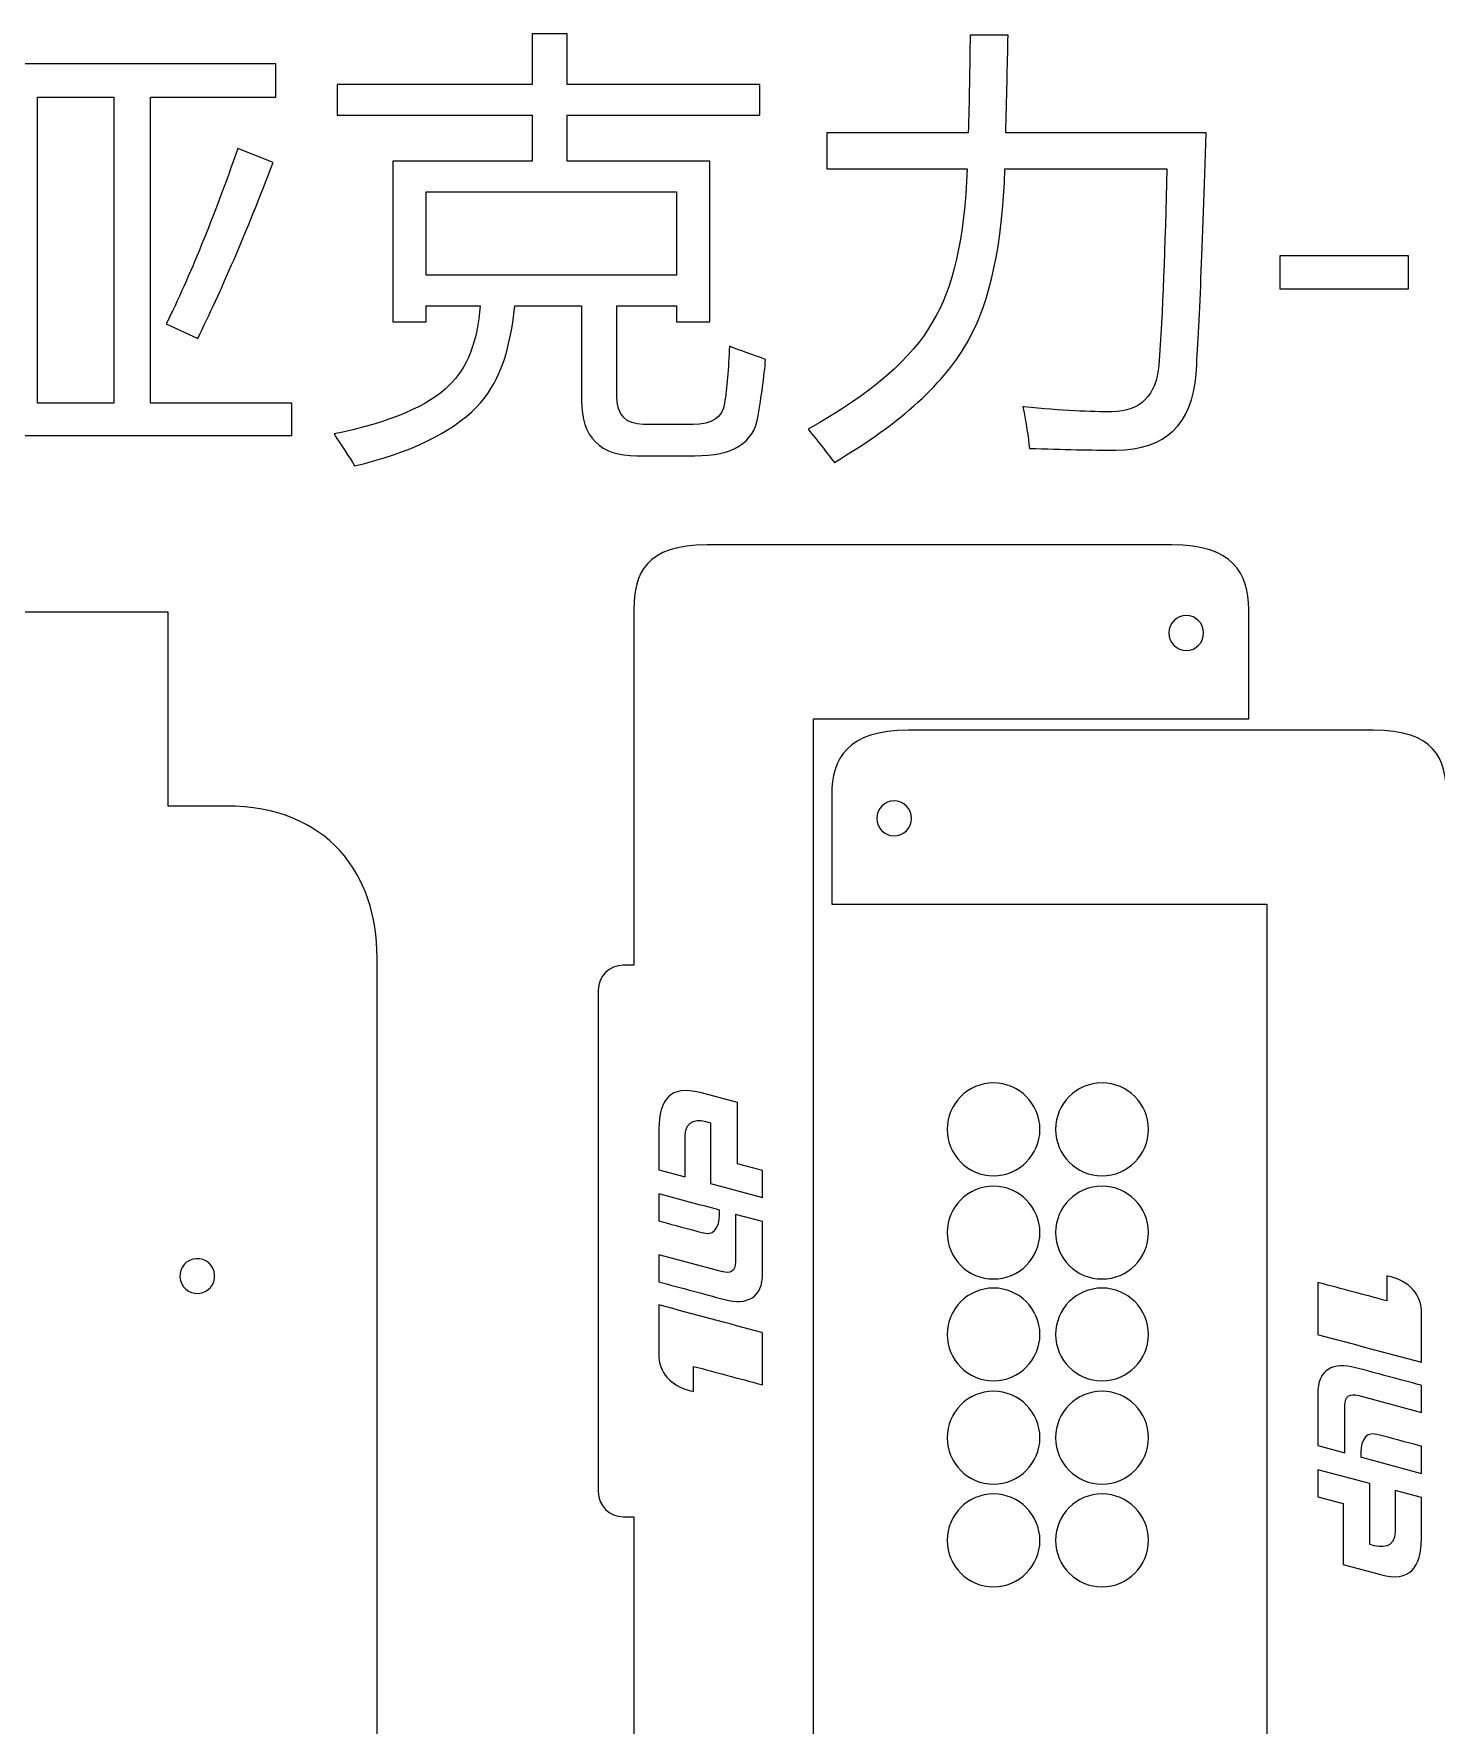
# Model space of a CAD drawing. Header units: centimetres. Extents: x -84 to 49, y -29 to 29.
# Drawn here: x 4.48 to 16.56, y 14.43 to 29.01 of the extents above; entities that cross this region are included whole.
import ezdxf

# ---------------------------------------------------------------- set-up
doc = ezdxf.new("R2010")
doc.units = ezdxf.units.CM
doc.header["$MEASUREMENT"] = 0
doc.layers.add('layer 1', color=7, linetype='Continuous')

msp = doc.modelspace()

# ---------------------------------------------------------------- linework, layer by layer
at = {"layer": 'layer 1', "color": 250}
for points, knots in [([(7.57153, 27.90742), (7.57153, 27.90742), (8.77124, 27.90742), (8.77124, 27.90742), (8.77124, 27.90742), (8.77124, 27.90742), (8.77124, 28.30603), (8.77124, 28.30603), (8.77124, 28.30603), (8.77124, 28.30603), (7.09011, 28.30603), (7.09011, 28.30603), (7.09011, 28.30603), (7.09011, 28.30603), (7.09011, 28.56921), (7.09011, 28.56921), (7.09011, 28.56921), (7.09011, 28.56921), (8.77124, 28.56921), (8.77124, 28.56921), (8.77124, 28.56921), (8.77124, 28.56921), (8.77124, 29.0057), (8.77124, 29.0057), (8.77124, 29.0057), (8.77124, 29.0057), (9.07229, 29.0057), (9.07229, 29.0057), (9.07229, 29.0057), (9.07229, 29.0057), (9.07229, 28.56921), (9.07229, 28.56921), (9.07229, 28.56921), (9.07229, 28.56921), (10.73481, 28.56921), (10.73481, 28.56921), (10.73481, 28.56921), (10.73481, 28.56921), (10.73481, 28.30603), (10.73481, 28.30603), (10.73481, 28.30603), (10.73481, 28.30603), (9.07229, 28.30603), (9.07229, 28.30603), (9.07229, 28.30603), (9.07229, 28.30603), (9.07229, 27.90742), (9.07229, 27.90742), (9.07229, 27.90742), (9.07229, 27.90742), (10.30217, 27.90742), (10.30217, 27.90742), (10.30217, 27.90742), (10.30217, 27.90742), (10.30217, 26.52348), (10.30217, 26.52348), (10.30217, 26.52348), (10.30217, 26.52348), (10.01652, 26.52348), (10.01652, 26.52348), (10.01652, 26.52348), (10.01652, 26.52348), (10.01652, 26.66277), (10.01652, 26.66277), (10.01652, 26.66277), (10.01652, 26.66277), (9.50108, 26.66277), (9.50108, 26.66277), (9.50108, 26.66277), (9.50108, 26.66277), (9.50108, 25.88415), (9.50108, 25.88415), (9.50108, 25.88415), (9.50108, 25.72111), (9.57746, 25.63959), (9.73088, 25.63959), (9.73088, 25.63959), (9.73088, 25.63959), (10.15581, 25.63959), (10.15581, 25.63959), (10.15581, 25.63959), (10.32335, 25.63959), (10.41514, 25.70121), (10.42991, 25.82381), (10.42991, 25.82381), (10.45045, 25.95412), (10.46393, 26.11716), (10.47163, 26.31294), (10.47163, 26.31294), (10.56214, 26.27764), (10.66612, 26.23976), (10.78359, 26.19997), (10.78359, 26.19997), (10.7714, 26.05169), (10.74893, 25.88544), (10.71619, 25.69993), (10.71619, 25.69993), (10.68089, 25.47911), (10.50051, 25.36871), (10.17443, 25.36871), (10.17443, 25.36871), (10.17443, 25.36871), (9.67439, 25.36871), (9.67439, 25.36871), (9.67439, 25.36871), (9.35601, 25.36871), (9.19682, 25.5279), (9.19682, 25.84628), (9.19682, 25.84628), (9.19682, 25.84628), (9.19682, 26.66277), (9.19682, 26.66277), (9.19682, 26.66277), (9.19682, 26.66277), (8.62104, 26.66277), (8.62104, 26.66277), (8.62104, 26.66277), (8.58445, 26.2648), (8.47597, 25.97402), (8.29367, 25.78979), (8.29367, 25.78979), (8.07093, 25.56449), (7.71981, 25.39503), (7.24095, 25.28205), (7.24095, 25.28205), (7.19089, 25.36229), (7.13183, 25.45408), (7.06379, 25.55678), (7.06379, 25.55678), (7.54778, 25.65692), (7.879, 25.7975), (8.05681, 25.97787), (8.05681, 25.97787), (8.21086, 26.12358), (8.30009, 26.35145), (8.32384, 26.66277), (8.32384, 26.66277), (8.32384, 26.66277), (7.85782, 26.66277), (7.85782, 26.66277), (7.85782, 26.66277), (7.85782, 26.66277), (7.85782, 26.52348), (7.85782, 26.52348), (7.85782, 26.52348), (7.85782, 26.52348), (7.57153, 26.52348), (7.57153, 26.52348), (7.57153, 26.52348), (7.57153, 26.52348), (7.57153, 27.90742), (7.57153, 27.90742)], [0, 0, 0, 0, 0.02631579, 0.02631579, 0.02631579, 0.02631579, 0.05263158, 0.05263158, 0.05263158, 0.05263158, 0.07894737, 0.07894737, 0.07894737, 0.07894737, 0.10526316, 0.10526316, 0.10526316, 0.10526316, 0.13157895, 0.13157895, 0.13157895, 0.13157895, 0.15789474, 0.15789474, 0.15789474, 0.15789474, 0.18421053, 0.18421053, 0.18421053, 0.18421053, 0.21052632, 0.21052632, 0.21052632, 0.21052632, 0.23684211, 0.23684211, 0.23684211, 0.23684211, 0.26315789, 0.26315789, 0.26315789, 0.26315789, 0.28947368, 0.28947368, 0.28947368, 0.28947368, 0.31578947, 0.31578947, 0.31578947, 0.31578947, 0.34210526, 0.34210526, 0.34210526, 0.34210526, 0.36842105, 0.36842105, 0.36842105, 0.36842105, 0.39473684, 0.39473684, 0.39473684, 0.39473684, 0.42105263, 0.42105263, 0.42105263, 0.42105263, 0.44736842, 0.44736842, 0.44736842, 0.44736842, 0.47368421, 0.47368421, 0.47368421, 0.47368421, 0.5, 0.5, 0.5, 0.5, 0.52631579, 0.52631579, 0.52631579, 0.52631579, 0.55263158, 0.55263158, 0.55263158, 0.55263158, 0.57894737, 0.57894737, 0.57894737, 0.57894737, 0.60526316, 0.60526316, 0.60526316, 0.60526316, 0.63157895, 0.63157895, 0.63157895, 0.63157895, 0.65789474, 0.65789474, 0.65789474, 0.65789474, 0.68421053, 0.68421053, 0.68421053, 0.68421053, 0.71052632, 0.71052632, 0.71052632, 0.71052632, 0.73684211, 0.73684211, 0.73684211, 0.73684211, 0.76315789, 0.76315789, 0.76315789, 0.76315789, 0.78947368, 0.78947368, 0.78947368, 0.78947368, 0.81578947, 0.81578947, 0.81578947, 0.81578947, 0.84210526, 0.84210526, 0.84210526, 0.84210526, 0.86842105, 0.86842105, 0.86842105, 0.86842105, 0.89473684, 0.89473684, 0.89473684, 0.89473684, 0.92105263, 0.92105263, 0.92105263, 0.92105263, 0.94736842, 0.94736842, 0.94736842, 0.94736842, 0.97368421, 0.97368421, 0.97368421, 0.97368421, 1, 1, 1, 1]), ([(11.31251, 28.15198), (11.31251, 28.15198), (12.53083, 28.15198), (12.53083, 28.15198), (12.53083, 28.15198), (12.53854, 28.42799), (12.54367, 28.7085), (12.54624, 28.99415), (12.54624, 28.99415), (12.54624, 28.99415), (12.87361, 28.99415), (12.87361, 28.99415), (12.87361, 28.99415), (12.86847, 28.7284), (12.86205, 28.44789), (12.85435, 28.15198), (12.85435, 28.15198), (12.85435, 28.15198), (14.58106, 28.15198), (14.58106, 28.15198), (14.58106, 28.15198), (14.55089, 27.1718), (14.522, 26.47791), (14.4944, 26.07223), (14.4944, 26.07223), (14.46166, 25.64087), (14.23122, 25.42263), (13.80244, 25.41749), (13.80244, 25.41749), (13.59703, 25.41749), (13.34861, 25.42263), (13.05783, 25.4329), (13.05783, 25.4329), (13.04756, 25.53047), (13.02895, 25.64922), (13.00135, 25.78979), (13.00135, 25.78979), (13.00135, 25.78979), (13.01226, 25.78979), (13.01226, 25.78979), (13.01226, 25.78979), (13.33834, 25.75962), (13.59189, 25.74614), (13.77227, 25.74871), (13.77227, 25.74871), (14.01555, 25.75385), (14.1497, 25.888), (14.17474, 26.15118), (14.17474, 26.15118), (14.20491, 26.59987), (14.22737, 27.1641), (14.24214, 27.84323), (14.24214, 27.84323), (14.24214, 27.84323), (12.84729, 27.84323), (12.84729, 27.84323), (12.84729, 27.84323), (12.82418, 27.19042), (12.72019, 26.69872), (12.53469, 26.36943), (12.53469, 26.36943), (12.33698, 26.0029), (11.95056, 25.6505), (11.3767, 25.31222), (11.3767, 25.31222), (11.30609, 25.40273), (11.23099, 25.49773), (11.15075, 25.59787), (11.15075, 25.59787), (11.69508, 25.90405), (12.05198, 26.21216), (12.22272, 26.52348), (12.22272, 26.52348), (12.39925, 26.80528), (12.49874, 27.24562), (12.51992, 27.84323), (12.51992, 27.84323), (12.51992, 27.84323), (11.31251, 27.84323), (11.31251, 27.84323), (11.31251, 27.84323), (11.31251, 27.84323), (11.31251, 28.15198), (11.31251, 28.15198)], [0, 0, 0, 0, 0.04761905, 0.04761905, 0.04761905, 0.04761905, 0.0952381, 0.0952381, 0.0952381, 0.0952381, 0.14285714, 0.14285714, 0.14285714, 0.14285714, 0.19047619, 0.19047619, 0.19047619, 0.19047619, 0.23809524, 0.23809524, 0.23809524, 0.23809524, 0.28571429, 0.28571429, 0.28571429, 0.28571429, 0.33333333, 0.33333333, 0.33333333, 0.33333333, 0.38095238, 0.38095238, 0.38095238, 0.38095238, 0.42857143, 0.42857143, 0.42857143, 0.42857143, 0.47619048, 0.47619048, 0.47619048, 0.47619048, 0.52380952, 0.52380952, 0.52380952, 0.52380952, 0.57142857, 0.57142857, 0.57142857, 0.57142857, 0.61904762, 0.61904762, 0.61904762, 0.61904762, 0.66666667, 0.66666667, 0.66666667, 0.66666667, 0.71428571, 0.71428571, 0.71428571, 0.71428571, 0.76190476, 0.76190476, 0.76190476, 0.76190476, 0.80952381, 0.80952381, 0.80952381, 0.80952381, 0.85714286, 0.85714286, 0.85714286, 0.85714286, 0.9047619, 0.9047619, 0.9047619, 0.9047619, 0.95238095, 0.95238095, 0.95238095, 0.95238095, 1, 1, 1, 1]), ([(2.97747, 25.82381), (2.97747, 25.82381), (4.19194, 25.82381), (4.19194, 25.82381), (4.19194, 25.82381), (4.19194, 25.82381), (4.19194, 28.46009), (4.19194, 28.46009), (4.19194, 28.46009), (4.19194, 28.46009), (3.12382, 28.46009), (3.12382, 28.46009), (3.12382, 28.46009), (3.12382, 28.46009), (3.12382, 28.74638), (3.12382, 28.74638), (3.12382, 28.74638), (3.12382, 28.74638), (6.56183, 28.74638), (6.56183, 28.74638), (6.56183, 28.74638), (6.56183, 28.74638), (6.56183, 28.46009), (6.56183, 28.46009), (6.56183, 28.46009), (6.56183, 28.46009), (5.48216, 28.46009), (5.48216, 28.46009), (5.48216, 28.46009), (5.48216, 28.46009), (5.48216, 25.82381), (5.48216, 25.82381), (5.48216, 25.82381), (5.48216, 25.82381), (6.70048, 25.82381), (6.70048, 25.82381), (6.70048, 25.82381), (6.70048, 25.82381), (6.70048, 25.54523), (6.70048, 25.54523), (6.70048, 25.54523), (6.70048, 25.54523), (2.97747, 25.54523), (2.97747, 25.54523), (2.97747, 25.54523), (2.97747, 25.54523), (2.97747, 25.82381), (2.97747, 25.82381)], [0, 0, 0, 0, 0.08333333, 0.08333333, 0.08333333, 0.08333333, 0.16666667, 0.16666667, 0.16666667, 0.16666667, 0.25, 0.25, 0.25, 0.25, 0.33333333, 0.33333333, 0.33333333, 0.33333333, 0.41666667, 0.41666667, 0.41666667, 0.41666667, 0.5, 0.5, 0.5, 0.5, 0.58333333, 0.58333333, 0.58333333, 0.58333333, 0.66666667, 0.66666667, 0.66666667, 0.66666667, 0.75, 0.75, 0.75, 0.75, 0.83333333, 0.83333333, 0.83333333, 0.83333333, 0.91666667, 0.91666667, 0.91666667, 0.91666667, 1, 1, 1, 1]), ([(4.50776, 25.82381), (4.50776, 25.82381), (5.16634, 25.82381), (5.16634, 25.82381), (5.16634, 25.82381), (5.16634, 25.82381), (5.16634, 28.46009), (5.16634, 28.46009), (5.16634, 28.46009), (5.16634, 28.46009), (4.50776, 28.46009), (4.50776, 28.46009), (4.50776, 28.46009), (4.50776, 28.46009), (4.50776, 25.82381), (4.50776, 25.82381)], [0, 0, 0, 0, 0.25, 0.25, 0.25, 0.25, 0.5, 0.5, 0.5, 0.5, 0.75, 0.75, 0.75, 0.75, 1, 1, 1, 1]), ([(5.6176, 26.50487), (5.81787, 26.91311), (6.02392, 27.41701), (6.23446, 28.01654), (6.23446, 28.01654), (6.23446, 28.01654), (6.53872, 27.89586), (6.53872, 27.89586), (6.53872, 27.89586), (6.30571, 27.28927), (6.08875, 26.78409), (5.88848, 26.38034), (5.88848, 26.38034), (5.88848, 26.38034), (5.6176, 26.50487), (5.6176, 26.50487)], [0, 0, 0, 0, 0.25, 0.25, 0.25, 0.25, 0.5, 0.5, 0.5, 0.5, 0.75, 0.75, 0.75, 0.75, 1, 1, 1, 1]), ([(10.01652, 27.64424), (10.01652, 27.64424), (7.85782, 27.64424), (7.85782, 27.64424), (7.85782, 27.64424), (7.85782, 27.64424), (7.85782, 26.92595), (7.85782, 26.92595), (7.85782, 26.92595), (7.85782, 26.92595), (10.01652, 26.92595), (10.01652, 26.92595), (10.01652, 26.92595), (10.01652, 26.92595), (10.01652, 27.64424), (10.01652, 27.64424)], [0, 0, 0, 0, 0.25, 0.25, 0.25, 0.25, 0.5, 0.5, 0.5, 0.5, 0.75, 0.75, 0.75, 0.75, 1, 1, 1, 1]), ([(16.32445, 26.8072), (16.32445, 26.8072), (15.21654, 26.8072), (15.21654, 26.8072), (15.21654, 26.8072), (15.21654, 26.8072), (15.21654, 27.09156), (15.21654, 27.09156), (15.21654, 27.09156), (15.21654, 27.09156), (16.32445, 27.09156), (16.32445, 27.09156), (16.32445, 27.09156), (16.32445, 27.09156), (16.32445, 26.8072), (16.32445, 26.8072)], [0, 0, 0, 0, 0.25, 0.25, 0.25, 0.25, 0.5, 0.5, 0.5, 0.5, 0.75, 0.75, 0.75, 0.75, 1, 1, 1, 1])]:
    msp.add_open_spline(points, degree=3, knots=knots, dxfattribs=at)
at = {"layer": 'layer 1', "color": 142, "lineweight": 20}
for points, knots in [([(-20.06519, 22.35039), (-20.06519, 22.35039), (-20.06519, 22.35036), (-20.06519, 22.35036), (-20.06519, 22.35036), (-20.06519, 22.35036), (-19.56519, 22.35036), (-19.56519, 22.35036), (-19.56519, 22.35036), (-19.56519, 22.35036), (-19.56519, 24.02062), (-19.56519, 24.02062), (-19.56519, 24.02062), (-19.56519, 24.02062), (-12.96516, 24.02062), (-12.96516, 24.02062), (-12.96516, 24.02062), (-12.96516, 24.02062), (-12.96516, 24.60198), (-12.96516, 24.60198), (-12.96516, 24.60198), (-12.96516, 24.60198), (-8.96528, 24.60198), (-8.96528, 24.60198), (-8.96528, 24.60198), (-8.96528, 24.60198), (-8.96528, 24.02062), (-8.96528, 24.02062), (-8.96528, 24.02062), (-8.96528, 24.02062), (-4.96563, 24.02062), (-4.96563, 24.02062), (-4.96563, 24.02062), (-4.96563, 24.02062), (-4.96563, 24.60198), (-4.96563, 24.60198), (-4.96563, 24.60198), (-4.96563, 24.60198), (-0.96478, 24.60198), (-0.96478, 24.60198), (-0.96478, 24.60198), (-0.96478, 24.60198), (-0.96478, 24.02062), (-0.96478, 24.02062), (-0.96478, 24.02062), (-0.96478, 24.02062), (5.6348, 24.02062), (5.6348, 24.02062), (5.6348, 24.02062), (5.6348, 24.02062), (5.6348, 22.35036), (5.6348, 22.35036), (5.6348, 22.35036), (5.6348, 22.35036), (6.1348, 22.35036), (6.1348, 22.35036), (6.1348, 22.35036), (6.1348, 22.35036), (6.1348, 22.35039), (6.1348, 22.35039), (6.1348, 22.35039), (7.0108, 22.35039), (7.4348, 21.76007), (7.4348, 21.04487), (7.4348, 21.04487), (7.4348, 21.04487), (7.4348, 8.52029), (7.4348, 8.52029), (7.4348, 8.52029), (7.4348, 7.73562), (6.85145, 7.05927), (6.03573, 7.17881), (6.03573, 7.17881), (-1.53501, 8.08816), (-12.20823, 8.02694), (-19.96613, 7.17881), (-19.96613, 7.17881), (-20.78551, 7.08924), (-21.3652, 7.73547), (-21.3652, 8.52029), (-21.3652, 8.52029), (-21.3652, 8.52029), (-21.3652, 21.04487), (-21.3652, 21.04487), (-21.3652, 21.04487), (-21.3652, 21.76019), (-20.94123, 22.35039), (-20.06519, 22.35039)], [0, 0, 0, 0, 0.04545455, 0.04545455, 0.04545455, 0.04545455, 0.09090909, 0.09090909, 0.09090909, 0.09090909, 0.13636364, 0.13636364, 0.13636364, 0.13636364, 0.18181818, 0.18181818, 0.18181818, 0.18181818, 0.22727273, 0.22727273, 0.22727273, 0.22727273, 0.27272727, 0.27272727, 0.27272727, 0.27272727, 0.31818182, 0.31818182, 0.31818182, 0.31818182, 0.36363636, 0.36363636, 0.36363636, 0.36363636, 0.40909091, 0.40909091, 0.40909091, 0.40909091, 0.45454545, 0.45454545, 0.45454545, 0.45454545, 0.5, 0.5, 0.5, 0.5, 0.54545455, 0.54545455, 0.54545455, 0.54545455, 0.59090909, 0.59090909, 0.59090909, 0.59090909, 0.63636364, 0.63636364, 0.63636364, 0.63636364, 0.68181818, 0.68181818, 0.68181818, 0.68181818, 0.72727273, 0.72727273, 0.72727273, 0.72727273, 0.77272727, 0.77272727, 0.77272727, 0.77272727, 0.81818182, 0.81818182, 0.81818182, 0.81818182, 0.86363636, 0.86363636, 0.86363636, 0.86363636, 0.90909091, 0.90909091, 0.90909091, 0.90909091, 0.95454545, 0.95454545, 0.95454545, 0.95454545, 1, 1, 1, 1]), ([(9.64896, 13.15658), (9.64896, 13.15658), (9.64896, 16.2251), (9.64896, 16.2251), (9.64896, 16.2251), (9.64896, 16.2251), (9.55692, 16.2251), (9.55692, 16.2251), (9.55692, 16.2251), (9.43807, 16.2251), (9.34084, 16.32233), (9.34084, 16.44118), (9.34084, 16.44118), (9.34084, 16.44118), (9.34084, 20.76278), (9.34084, 20.76278), (9.34084, 20.76278), (9.34084, 20.88163), (9.43807, 20.97886), (9.55692, 20.97886), (9.55692, 20.97886), (9.55692, 20.97886), (9.64896, 20.97886), (9.64896, 20.97886), (9.64896, 20.97886), (9.64896, 20.97886), (9.64896, 24.04738), (9.64896, 24.04738), (9.64896, 24.04738), (9.64896, 24.35241), (9.75038, 24.60198), (10.28052, 24.60198), (10.28052, 24.60198), (10.28052, 24.60198), (14.28469, 24.60198), (14.28469, 24.60198), (14.28469, 24.60198), (14.81483, 24.60198), (14.9479, 24.35235), (14.9479, 24.04738), (14.9479, 24.04738), (14.9479, 24.04738), (14.9479, 23.10198), (14.9479, 23.10198), (14.9479, 23.10198), (14.9479, 23.10198), (11.196, 23.10198), (11.196, 23.10198), (11.196, 23.10198), (11.196, 23.10198), (11.196, 14.10198), (11.196, 14.10198), (11.196, 14.10198), (11.196, 14.10198), (14.9479, 14.10198), (14.9479, 14.10198), (14.9479, 14.10198), (14.9479, 14.10198), (14.9479, 13.15658), (14.9479, 13.15658), (14.9479, 13.15658), (14.9479, 12.85161), (14.81489, 12.60198), (14.28469, 12.60198), (14.28469, 12.60198), (14.28469, 12.60198), (10.28052, 12.60198), (10.28052, 12.60198), (10.28052, 12.60198), (9.75032, 12.60198), (9.64896, 12.85155), (9.64896, 13.15658)], [0, 0, 0, 0, 0.05555556, 0.05555556, 0.05555556, 0.05555556, 0.11111111, 0.11111111, 0.11111111, 0.11111111, 0.16666667, 0.16666667, 0.16666667, 0.16666667, 0.22222222, 0.22222222, 0.22222222, 0.22222222, 0.27777778, 0.27777778, 0.27777778, 0.27777778, 0.33333333, 0.33333333, 0.33333333, 0.33333333, 0.38888889, 0.38888889, 0.38888889, 0.38888889, 0.44444444, 0.44444444, 0.44444444, 0.44444444, 0.5, 0.5, 0.5, 0.5, 0.55555556, 0.55555556, 0.55555556, 0.55555556, 0.61111111, 0.61111111, 0.61111111, 0.61111111, 0.66666667, 0.66666667, 0.66666667, 0.66666667, 0.72222222, 0.72222222, 0.72222222, 0.72222222, 0.77777778, 0.77777778, 0.77777778, 0.77777778, 0.83333333, 0.83333333, 0.83333333, 0.83333333, 0.88888889, 0.88888889, 0.88888889, 0.88888889, 0.94444444, 0.94444444, 0.94444444, 0.94444444, 1, 1, 1, 1]), ([(14.25968, 23.84171), (14.25968, 23.92454), (14.32685, 23.99171), (14.40968, 23.99171), (14.40968, 23.99171), (14.49251, 23.99171), (14.55968, 23.92454), (14.55968, 23.84171), (14.55968, 23.84171), (14.55968, 23.75888), (14.49251, 23.69171), (14.40968, 23.69171), (14.40968, 23.69171), (14.32685, 23.69171), (14.25968, 23.75888), (14.25968, 23.84171)], [0, 0, 0, 0, 0.25, 0.25, 0.25, 0.25, 0.5, 0.5, 0.5, 0.5, 0.75, 0.75, 0.75, 0.75, 1, 1, 1, 1]), ([(16.65218, 22.44968), (16.65218, 22.44968), (16.65218, 19.38116), (16.65218, 19.38116), (16.65218, 19.38116), (16.65218, 19.38116), (16.74422, 19.38116), (16.74422, 19.38116), (16.74422, 19.38116), (16.86307, 19.38116), (16.9603, 19.28393), (16.9603, 19.16508), (16.9603, 19.16508), (16.9603, 19.16508), (16.9603, 14.84348), (16.9603, 14.84348), (16.9603, 14.84348), (16.9603, 14.72463), (16.86307, 14.6274), (16.74422, 14.6274), (16.74422, 14.6274), (16.74422, 14.6274), (16.65218, 14.6274), (16.65218, 14.6274), (16.65218, 14.6274), (16.65218, 14.6274), (16.65218, 11.55888), (16.65218, 11.55888), (16.65218, 11.55888), (16.65218, 11.25385), (16.55076, 11.00428), (16.02062, 11.00428), (16.02062, 11.00428), (16.02062, 11.00428), (12.01645, 11.00428), (12.01645, 11.00428), (12.01645, 11.00428), (11.48631, 11.00428), (11.35324, 11.25391), (11.35324, 11.55888), (11.35324, 11.55888), (11.35324, 11.55888), (11.35324, 12.50428), (11.35324, 12.50428), (11.35324, 12.50428), (11.35324, 12.50428), (15.10514, 12.50428), (15.10514, 12.50428), (15.10514, 12.50428), (15.10514, 12.50428), (15.10514, 21.50428), (15.10514, 21.50428), (15.10514, 21.50428), (15.10514, 21.50428), (11.35324, 21.50428), (11.35324, 21.50428), (11.35324, 21.50428), (11.35324, 21.50428), (11.35324, 22.44968), (11.35324, 22.44968), (11.35324, 22.44968), (11.35324, 22.75465), (11.48625, 23.00428), (12.01645, 23.00428), (12.01645, 23.00428), (12.01645, 23.00428), (16.02062, 23.00428), (16.02062, 23.00428), (16.02062, 23.00428), (16.55082, 23.00428), (16.65218, 22.75471), (16.65218, 22.44968)], [0, 0, 0, 0, 0.05555556, 0.05555556, 0.05555556, 0.05555556, 0.11111111, 0.11111111, 0.11111111, 0.11111111, 0.16666667, 0.16666667, 0.16666667, 0.16666667, 0.22222222, 0.22222222, 0.22222222, 0.22222222, 0.27777778, 0.27777778, 0.27777778, 0.27777778, 0.33333333, 0.33333333, 0.33333333, 0.33333333, 0.38888889, 0.38888889, 0.38888889, 0.38888889, 0.44444444, 0.44444444, 0.44444444, 0.44444444, 0.5, 0.5, 0.5, 0.5, 0.55555556, 0.55555556, 0.55555556, 0.55555556, 0.61111111, 0.61111111, 0.61111111, 0.61111111, 0.66666667, 0.66666667, 0.66666667, 0.66666667, 0.72222222, 0.72222222, 0.72222222, 0.72222222, 0.77777778, 0.77777778, 0.77777778, 0.77777778, 0.83333333, 0.83333333, 0.83333333, 0.83333333, 0.88888889, 0.88888889, 0.88888889, 0.88888889, 0.94444444, 0.94444444, 0.94444444, 0.94444444, 1, 1, 1, 1]), ([(12.04146, 22.24401), (12.04146, 22.16118), (11.97429, 22.09401), (11.89146, 22.09401), (11.89146, 22.09401), (11.80863, 22.09401), (11.74146, 22.16118), (11.74146, 22.24401), (11.74146, 22.24401), (11.74146, 22.32684), (11.80863, 22.39401), (11.89146, 22.39401), (11.89146, 22.39401), (11.97429, 22.39401), (12.04146, 22.32684), (12.04146, 22.24401)], [0, 0, 0, 0, 0.25, 0.25, 0.25, 0.25, 0.5, 0.5, 0.5, 0.5, 0.75, 0.75, 0.75, 0.75, 1, 1, 1, 1]), ([(10.54018, 19.26759), (10.54018, 19.26759), (10.75686, 19.20952), (10.75686, 19.20952), (10.75686, 19.20952), (10.75686, 19.20952), (10.75686, 18.97593), (10.75686, 18.97593), (10.75686, 18.97593), (10.75686, 18.97593), (10.30786, 19.09625), (10.30786, 19.09625), (10.30786, 19.09625), (10.30786, 19.09625), (10.30786, 19.10275), (10.30786, 19.10275), (10.30786, 19.10275), (10.30786, 19.27549), (10.30786, 19.44822), (10.30786, 19.62094), (10.30786, 19.62094), (10.20032, 19.65835), (10.09351, 19.64886), (10.0917, 19.51256), (10.0917, 19.51256), (10.0917, 19.51256), (10.0917, 19.15418), (10.0917, 19.15418), (10.0917, 19.15418), (10.0917, 19.15418), (9.86431, 19.21511), (9.86431, 19.21511), (9.86431, 19.21511), (9.86431, 19.21511), (9.86431, 19.56806), (9.86431, 19.56806), (9.86431, 19.56806), (9.86431, 19.81679), (9.96211, 19.94898), (10.21844, 19.88028), (10.21844, 19.88028), (10.21844, 19.88028), (10.54018, 19.79409), (10.54018, 19.79409), (10.54018, 19.79409), (10.54018, 19.79409), (10.54018, 19.26759), (10.54018, 19.26759)], [0, 0, 0, 0, 0.08333333, 0.08333333, 0.08333333, 0.08333333, 0.16666667, 0.16666667, 0.16666667, 0.16666667, 0.25, 0.25, 0.25, 0.25, 0.33333333, 0.33333333, 0.33333333, 0.33333333, 0.41666667, 0.41666667, 0.41666667, 0.41666667, 0.5, 0.5, 0.5, 0.5, 0.58333333, 0.58333333, 0.58333333, 0.58333333, 0.66666667, 0.66666667, 0.66666667, 0.66666667, 0.75, 0.75, 0.75, 0.75, 0.83333333, 0.83333333, 0.83333333, 0.83333333, 0.91666667, 0.91666667, 0.91666667, 0.91666667, 1, 1, 1, 1]), ([(13.1483, 19.56378), (13.1483, 19.3429), (12.96918, 19.16378), (12.7483, 19.16378), (12.7483, 19.16378), (12.52742, 19.16378), (12.3483, 19.3429), (12.3483, 19.56378), (12.3483, 19.56378), (12.3483, 19.78466), (12.52742, 19.96378), (12.7483, 19.96378), (12.7483, 19.96378), (12.96918, 19.96378), (13.1483, 19.78466), (13.1483, 19.56378)], [0, 0, 0, 0, 0.25, 0.25, 0.25, 0.25, 0.5, 0.5, 0.5, 0.5, 0.75, 0.75, 0.75, 0.75, 1, 1, 1, 1]), ([(14.08377, 19.56378), (14.08377, 19.3429), (13.90465, 19.16378), (13.68377, 19.16378), (13.68377, 19.16378), (13.46289, 19.16378), (13.28377, 19.3429), (13.28377, 19.56378), (13.28377, 19.56378), (13.28377, 19.78466), (13.46289, 19.96378), (13.68377, 19.96378), (13.68377, 19.96378), (13.90465, 19.96378), (14.08377, 19.78466), (14.08377, 19.56378)], [0, 0, 0, 0, 0.25, 0.25, 0.25, 0.25, 0.5, 0.5, 0.5, 0.5, 0.75, 0.75, 0.75, 0.75, 1, 1, 1, 1]), ([(10.38751, 18.86124), (10.38873, 18.76904), (10.37184, 18.64081), (10.24782, 18.67149), (10.24782, 18.67149), (10.12209, 18.70515), (9.99631, 18.73886), (9.87057, 18.77256), (9.87057, 18.77256), (9.87057, 18.77256), (9.86431, 18.77423), (9.86431, 18.77423), (9.86431, 18.77423), (9.86431, 18.77423), (9.86431, 19.00781), (9.86431, 19.00781), (9.86431, 19.00781), (9.86431, 19.00781), (9.87498, 19.00496), (9.87498, 19.00496), (9.87498, 19.00496), (10.04373, 18.95974), (10.21246, 18.91453), (10.38123, 18.86931), (10.38123, 18.86931), (10.38123, 18.86931), (10.38743, 18.86766), (10.38743, 18.86766), (10.38743, 18.86766), (10.38743, 18.86766), (10.38751, 18.86124), (10.38751, 18.86124)], [0, 0, 0, 0, 0.125, 0.125, 0.125, 0.125, 0.25, 0.25, 0.25, 0.25, 0.375, 0.375, 0.375, 0.375, 0.5, 0.5, 0.5, 0.5, 0.625, 0.625, 0.625, 0.625, 0.75, 0.75, 0.75, 0.75, 0.875, 0.875, 0.875, 0.875, 1, 1, 1, 1]), ([(13.1483, 18.674), (13.1483, 18.45312), (12.96918, 18.274), (12.7483, 18.274), (12.7483, 18.274), (12.52742, 18.274), (12.3483, 18.45312), (12.3483, 18.674), (12.3483, 18.674), (12.3483, 18.89488), (12.52742, 19.074), (12.7483, 19.074), (12.7483, 19.074), (12.96918, 19.074), (13.1483, 18.89488), (13.1483, 18.674)], [0, 0, 0, 0, 0.25, 0.25, 0.25, 0.25, 0.5, 0.5, 0.5, 0.5, 0.75, 0.75, 0.75, 0.75, 1, 1, 1, 1]), ([(14.08377, 18.674), (14.08377, 18.45312), (13.90465, 18.274), (13.68377, 18.274), (13.68377, 18.274), (13.46289, 18.274), (13.28377, 18.45312), (13.28377, 18.674), (13.28377, 18.674), (13.28377, 18.89488), (13.46289, 19.074), (13.68377, 19.074), (13.68377, 19.074), (13.90465, 19.074), (14.08377, 18.89488), (14.08377, 18.674)], [0, 0, 0, 0, 0.25, 0.25, 0.25, 0.25, 0.5, 0.5, 0.5, 0.5, 0.75, 0.75, 0.75, 0.75, 1, 1, 1, 1]), ([(10.40453, 18.33771), (10.48155, 18.31708), (10.52336, 18.33794), (10.52387, 18.42214), (10.52387, 18.42214), (10.52387, 18.42214), (10.52387, 18.83109), (10.52387, 18.83109), (10.52387, 18.83109), (10.52387, 18.83109), (10.75686, 18.76866), (10.75686, 18.76866), (10.75686, 18.76866), (10.75686, 18.76866), (10.75686, 18.32281), (10.75686, 18.32281), (10.75686, 18.32281), (10.76124, 18.11084), (10.62141, 18.04605), (10.43124, 18.09699), (10.43124, 18.09699), (10.24437, 18.14707), (10.05747, 18.19714), (9.87057, 18.24721), (9.87057, 18.24721), (9.87057, 18.24721), (9.86431, 18.2489), (9.86431, 18.2489), (9.86431, 18.2489), (9.86431, 18.2489), (9.86431, 18.48247), (9.86431, 18.48247), (9.86431, 18.48247), (9.86431, 18.48247), (10.40453, 18.33771), (10.40453, 18.33771)], [0, 0, 0, 0, 0.11111111, 0.11111111, 0.11111111, 0.11111111, 0.22222222, 0.22222222, 0.22222222, 0.22222222, 0.33333333, 0.33333333, 0.33333333, 0.33333333, 0.44444444, 0.44444444, 0.44444444, 0.44444444, 0.55555556, 0.55555556, 0.55555556, 0.55555556, 0.66666667, 0.66666667, 0.66666667, 0.66666667, 0.77777778, 0.77777778, 0.77777778, 0.77777778, 0.88888889, 0.88888889, 0.88888889, 0.88888889, 1, 1, 1, 1]), ([(5.84598, 18.44421), (5.92599, 18.46565), (6.00826, 18.41814), (6.02968, 18.33814), (6.02968, 18.33814), (6.0511, 18.25814), (6.00363, 18.17586), (5.92363, 18.15443), (5.92363, 18.15443), (5.84363, 18.133), (5.76135, 18.18049), (5.73991, 18.2605), (5.73991, 18.2605), (5.71849, 18.34049), (5.76598, 18.42277), (5.84598, 18.44421)], [0, 0, 0, 0, 0.25, 0.25, 0.25, 0.25, 0.5, 0.5, 0.5, 0.5, 0.75, 0.75, 0.75, 0.75, 1, 1, 1, 1]), ([(16.13795, 18.0855), (16.13795, 18.0855), (16.13795, 18.30059), (16.13795, 18.30059), (16.13795, 18.30059), (16.13795, 18.30059), (16.14791, 18.29883), (16.14791, 18.29883), (16.14791, 18.29883), (16.29565, 18.2725), (16.43151, 18.16287), (16.43671, 18.00544), (16.43671, 18.00544), (16.43671, 18.00544), (16.43717, 18.00532), (16.43717, 18.00532), (16.43717, 18.00532), (16.43717, 18.00532), (16.43717, 17.55573), (16.43717, 17.55573), (16.43717, 17.55573), (16.43717, 17.55573), (16.42648, 17.55861), (16.42648, 17.55861), (16.42648, 17.55861), (16.1345, 17.63684), (15.84254, 17.71506), (15.55055, 17.7933), (15.55055, 17.7933), (15.55055, 17.7933), (15.54428, 17.79499), (15.54428, 17.79499), (15.54428, 17.79499), (15.54428, 17.79499), (15.54428, 18.24459), (15.54428, 18.24459), (15.54428, 18.24459), (15.54428, 18.24459), (15.55495, 18.24172), (15.55495, 18.24172), (15.55495, 18.24172), (15.74928, 18.18965), (15.94361, 18.13758), (16.13795, 18.0855)], [0, 0, 0, 0, 0.09090909, 0.09090909, 0.09090909, 0.09090909, 0.18181818, 0.18181818, 0.18181818, 0.18181818, 0.27272727, 0.27272727, 0.27272727, 0.27272727, 0.36363636, 0.36363636, 0.36363636, 0.36363636, 0.45454545, 0.45454545, 0.45454545, 0.45454545, 0.54545455, 0.54545455, 0.54545455, 0.54545455, 0.63636364, 0.63636364, 0.63636364, 0.63636364, 0.72727273, 0.72727273, 0.72727273, 0.72727273, 0.81818182, 0.81818182, 0.81818182, 0.81818182, 0.90909091, 0.90909091, 0.90909091, 0.90909091, 1, 1, 1, 1]), ([(13.1483, 17.79578), (13.1483, 17.5749), (12.96918, 17.39578), (12.7483, 17.39578), (12.7483, 17.39578), (12.52742, 17.39578), (12.3483, 17.5749), (12.3483, 17.79578), (12.3483, 17.79578), (12.3483, 18.01666), (12.52742, 18.19578), (12.7483, 18.19578), (12.7483, 18.19578), (12.96918, 18.19578), (13.1483, 18.01666), (13.1483, 17.79578)], [0, 0, 0, 0, 0.25, 0.25, 0.25, 0.25, 0.5, 0.5, 0.5, 0.5, 0.75, 0.75, 0.75, 0.75, 1, 1, 1, 1]), ([(14.08377, 17.79578), (14.08377, 17.5749), (13.90465, 17.39578), (13.68377, 17.39578), (13.68377, 17.39578), (13.46289, 17.39578), (13.28377, 17.5749), (13.28377, 17.79578), (13.28377, 17.79578), (13.28377, 18.01666), (13.46289, 18.19578), (13.68377, 18.19578), (13.68377, 18.19578), (13.90465, 18.19578), (14.08377, 18.01666), (14.08377, 17.79578)], [0, 0, 0, 0, 0.25, 0.25, 0.25, 0.25, 0.5, 0.5, 0.5, 0.5, 0.75, 0.75, 0.75, 0.75, 1, 1, 1, 1]), ([(10.16319, 17.52076), (10.16319, 17.52076), (10.16319, 17.30567), (10.16319, 17.30567), (10.16319, 17.30567), (10.16319, 17.30567), (10.15323, 17.30743), (10.15323, 17.30743), (10.15323, 17.30743), (10.00549, 17.33376), (9.86963, 17.44339), (9.86443, 17.60082), (9.86443, 17.60082), (9.86443, 17.60082), (9.86397, 17.60094), (9.86397, 17.60094), (9.86397, 17.60094), (9.86397, 17.60094), (9.86397, 18.05053), (9.86397, 18.05053), (9.86397, 18.05053), (9.86397, 18.05053), (9.87466, 18.04765), (9.87466, 18.04765), (9.87466, 18.04765), (10.16664, 17.96942), (10.4586, 17.8912), (10.75059, 17.81296), (10.75059, 17.81296), (10.75059, 17.81296), (10.75686, 17.81127), (10.75686, 17.81127), (10.75686, 17.81127), (10.75686, 17.81127), (10.75686, 17.36167), (10.75686, 17.36167), (10.75686, 17.36167), (10.75686, 17.36167), (10.74619, 17.36454), (10.74619, 17.36454), (10.74619, 17.36454), (10.55186, 17.41661), (10.35753, 17.46868), (10.16319, 17.52076)], [0, 0, 0, 0, 0.09090909, 0.09090909, 0.09090909, 0.09090909, 0.18181818, 0.18181818, 0.18181818, 0.18181818, 0.27272727, 0.27272727, 0.27272727, 0.27272727, 0.36363636, 0.36363636, 0.36363636, 0.36363636, 0.45454545, 0.45454545, 0.45454545, 0.45454545, 0.54545455, 0.54545455, 0.54545455, 0.54545455, 0.63636364, 0.63636364, 0.63636364, 0.63636364, 0.72727273, 0.72727273, 0.72727273, 0.72727273, 0.81818182, 0.81818182, 0.81818182, 0.81818182, 0.90909091, 0.90909091, 0.90909091, 0.90909091, 1, 1, 1, 1]), ([(15.89661, 17.26855), (15.81959, 17.28918), (15.77778, 17.26832), (15.77727, 17.18412), (15.77727, 17.18412), (15.77727, 17.18412), (15.77727, 16.77517), (15.77727, 16.77517), (15.77727, 16.77517), (15.77727, 16.77517), (15.54428, 16.8376), (15.54428, 16.8376), (15.54428, 16.8376), (15.54428, 16.8376), (15.54428, 17.28345), (15.54428, 17.28345), (15.54428, 17.28345), (15.5399, 17.49542), (15.67973, 17.56021), (15.8699, 17.50927), (15.8699, 17.50927), (16.05677, 17.45919), (16.24367, 17.40912), (16.43057, 17.35905), (16.43057, 17.35905), (16.43057, 17.35905), (16.43683, 17.35736), (16.43683, 17.35736), (16.43683, 17.35736), (16.43683, 17.35736), (16.43683, 17.12379), (16.43683, 17.12379), (16.43683, 17.12379), (16.43683, 17.12379), (15.89661, 17.26855), (15.89661, 17.26855)], [0, 0, 0, 0, 0.11111111, 0.11111111, 0.11111111, 0.11111111, 0.22222222, 0.22222222, 0.22222222, 0.22222222, 0.33333333, 0.33333333, 0.33333333, 0.33333333, 0.44444444, 0.44444444, 0.44444444, 0.44444444, 0.55555556, 0.55555556, 0.55555556, 0.55555556, 0.66666667, 0.66666667, 0.66666667, 0.66666667, 0.77777778, 0.77777778, 0.77777778, 0.77777778, 0.88888889, 0.88888889, 0.88888889, 0.88888889, 1, 1, 1, 1]), ([(13.1483, 16.906), (13.1483, 16.68512), (12.96918, 16.506), (12.7483, 16.506), (12.7483, 16.506), (12.52742, 16.506), (12.3483, 16.68512), (12.3483, 16.906), (12.3483, 16.906), (12.3483, 17.12688), (12.52742, 17.306), (12.7483, 17.306), (12.7483, 17.306), (12.96918, 17.306), (13.1483, 17.12688), (13.1483, 16.906)], [0, 0, 0, 0, 0.25, 0.25, 0.25, 0.25, 0.5, 0.5, 0.5, 0.5, 0.75, 0.75, 0.75, 0.75, 1, 1, 1, 1]), ([(14.08377, 16.906), (14.08377, 16.68512), (13.90465, 16.506), (13.68377, 16.506), (13.68377, 16.506), (13.46289, 16.506), (13.28377, 16.68512), (13.28377, 16.906), (13.28377, 16.906), (13.28377, 17.12688), (13.46289, 17.306), (13.68377, 17.306), (13.68377, 17.306), (13.90465, 17.306), (14.08377, 17.12688), (14.08377, 16.906)], [0, 0, 0, 0, 0.25, 0.25, 0.25, 0.25, 0.5, 0.5, 0.5, 0.5, 0.75, 0.75, 0.75, 0.75, 1, 1, 1, 1]), ([(15.91363, 16.74502), (15.91241, 16.83722), (15.9293, 16.96545), (16.05332, 16.93477), (16.05332, 16.93477), (16.17905, 16.90111), (16.30483, 16.8674), (16.43057, 16.8337), (16.43057, 16.8337), (16.43057, 16.8337), (16.43683, 16.83203), (16.43683, 16.83203), (16.43683, 16.83203), (16.43683, 16.83203), (16.43683, 16.59845), (16.43683, 16.59845), (16.43683, 16.59845), (16.43683, 16.59845), (16.42616, 16.6013), (16.42616, 16.6013), (16.42616, 16.6013), (16.25741, 16.64652), (16.08868, 16.69173), (15.91991, 16.73695), (15.91991, 16.73695), (15.91991, 16.73695), (15.91371, 16.7386), (15.91371, 16.7386), (15.91371, 16.7386), (15.91371, 16.7386), (15.91363, 16.74502), (15.91363, 16.74502)], [0, 0, 0, 0, 0.125, 0.125, 0.125, 0.125, 0.25, 0.25, 0.25, 0.25, 0.375, 0.375, 0.375, 0.375, 0.5, 0.5, 0.5, 0.5, 0.625, 0.625, 0.625, 0.625, 0.75, 0.75, 0.75, 0.75, 0.875, 0.875, 0.875, 0.875, 1, 1, 1, 1]), ([(15.76096, 16.33867), (15.76096, 16.33867), (15.54428, 16.39674), (15.54428, 16.39674), (15.54428, 16.39674), (15.54428, 16.39674), (15.54428, 16.63033), (15.54428, 16.63033), (15.54428, 16.63033), (15.54428, 16.63033), (15.99328, 16.51001), (15.99328, 16.51001), (15.99328, 16.51001), (15.99328, 16.51001), (15.99328, 16.50351), (15.99328, 16.50351), (15.99328, 16.50351), (15.99328, 16.33077), (15.99328, 16.15804), (15.99328, 15.98532), (15.99328, 15.98532), (16.10082, 15.94791), (16.20763, 15.9574), (16.20944, 16.0937), (16.20944, 16.0937), (16.20944, 16.0937), (16.20944, 16.45208), (16.20944, 16.45208), (16.20944, 16.45208), (16.20944, 16.45208), (16.43683, 16.39115), (16.43683, 16.39115), (16.43683, 16.39115), (16.43683, 16.39115), (16.43683, 16.0382), (16.43683, 16.0382), (16.43683, 16.0382), (16.43683, 15.78947), (16.33903, 15.65728), (16.0827, 15.72598), (16.0827, 15.72598), (16.0827, 15.72598), (15.76096, 15.81217), (15.76096, 15.81217), (15.76096, 15.81217), (15.76096, 15.81217), (15.76096, 16.33867), (15.76096, 16.33867)], [0, 0, 0, 0, 0.08333333, 0.08333333, 0.08333333, 0.08333333, 0.16666667, 0.16666667, 0.16666667, 0.16666667, 0.25, 0.25, 0.25, 0.25, 0.33333333, 0.33333333, 0.33333333, 0.33333333, 0.41666667, 0.41666667, 0.41666667, 0.41666667, 0.5, 0.5, 0.5, 0.5, 0.58333333, 0.58333333, 0.58333333, 0.58333333, 0.66666667, 0.66666667, 0.66666667, 0.66666667, 0.75, 0.75, 0.75, 0.75, 0.83333333, 0.83333333, 0.83333333, 0.83333333, 0.91666667, 0.91666667, 0.91666667, 0.91666667, 1, 1, 1, 1]), ([(13.1483, 16.02096), (13.1483, 15.80008), (12.96918, 15.62096), (12.7483, 15.62096), (12.7483, 15.62096), (12.52742, 15.62096), (12.3483, 15.80008), (12.3483, 16.02096), (12.3483, 16.02096), (12.3483, 16.24184), (12.52742, 16.42096), (12.7483, 16.42096), (12.7483, 16.42096), (12.96918, 16.42096), (13.1483, 16.24184), (13.1483, 16.02096)], [0, 0, 0, 0, 0.25, 0.25, 0.25, 0.25, 0.5, 0.5, 0.5, 0.5, 0.75, 0.75, 0.75, 0.75, 1, 1, 1, 1]), ([(14.08377, 16.02096), (14.08377, 15.80008), (13.90465, 15.62096), (13.68377, 15.62096), (13.68377, 15.62096), (13.46289, 15.62096), (13.28377, 15.80008), (13.28377, 16.02096), (13.28377, 16.02096), (13.28377, 16.24184), (13.46289, 16.42096), (13.68377, 16.42096), (13.68377, 16.42096), (13.90465, 16.42096), (14.08377, 16.24184), (14.08377, 16.02096)], [0, 0, 0, 0, 0.25, 0.25, 0.25, 0.25, 0.5, 0.5, 0.5, 0.5, 0.75, 0.75, 0.75, 0.75, 1, 1, 1, 1])]:
    msp.add_open_spline(points, degree=3, knots=knots, dxfattribs=at)

doc.saveas('drawing.dxf')
